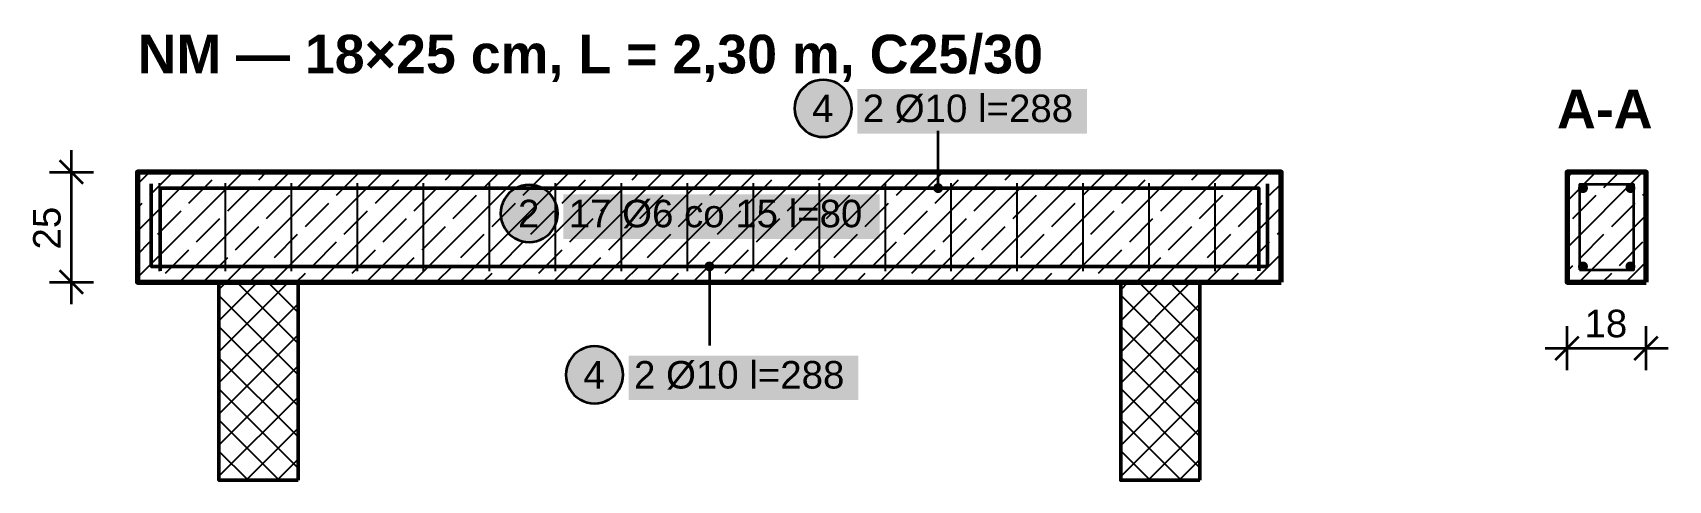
# Model space of a CAD drawing. Header units: metres. Extents: x 0.06 to 8.11, y -9.68 to -0.06.
# Drawn here: x 4.392 to 8.11, y -4.74 to -3.723 of the extents above; entities that cross this region are included whole.
import ezdxf

# ---------------------------------------------------------------- set-up
doc = ezdxf.new("R2010")
doc.units = ezdxf.units.M
for name, color, linetype, lineweight in [('A-KRESKOWANIE', 8, 'Continuous', 18), ('A-MASKA', 7, 'Continuous', 18), ('A-OPISY', 2, 'Continuous', 25), ('K-KONSTR', 7, 'Continuous', 50), ('K-WYMIARY', 1, 'Continuous', 25), ('K-ZBROJENIE', 1, 'Continuous', 100), ('K-ZBROJENIE-OPIS', 2, 'Continuous', 25)]:
    doc.layers.add(name, color=color, linetype=linetype, lineweight=lineweight)
doc.styles.add('PL_ARIAL', font='arial.ttf')
doc.styles.add('PL_ARIAL_B', font='arialbd.ttf')

msp = doc.modelspace()

# ---------------------------------------------------------------- hatches: boundary and pattern name
at = {"layer": 'A-MASKA', "true_color": 0xffffff}
for points in [[(6.2662, -3.9522), (6.7888, -3.9522), (6.7888, -3.851), (6.2662, -3.851)], [(5.5978, -4.1913), (6.3172, -4.1913), (6.3172, -4.09), (5.5978, -4.09)], [(5.7462, -4.5578), (6.2688, -4.5578), (6.2688, -4.4565), (5.7462, -4.4565)]]:
    msp.add_hatch(color=7, dxfattribs=at).paths.add_polyline_path(points)
at = {"layer": 'K-ZBROJENIE', "true_color": 0x000000}
for points in [[(7.9272, -4.076), (7.9272, -4.0771), (7.927, -4.0782), (7.9268, -4.0793), (7.9264, -4.0803), (7.9259, -4.0813), (7.9254, -4.0823), (7.9247, -4.0831), (7.924, -4.084), (7.9231, -4.0847), (7.9223, -4.0854), (7.9213, -4.0859), (7.9203, -4.0864), (7.9193, -4.0868), (7.9182, -4.087), (7.9171, -4.0872), (7.916, -4.0873), (7.9149, -4.0872), (7.9138, -4.087), (7.9127, -4.0868), (7.9117, -4.0864), (7.9107, -4.0859), (7.9097, -4.0854), (7.9089, -4.0847), (7.908, -4.084), (7.9073, -4.0831), (7.9066, -4.0823), (7.9061, -4.0813), (7.9056, -4.0803), (7.9052, -4.0793), (7.905, -4.0782), (7.9048, -4.0771), (7.9047, -4.076), (7.9048, -4.0749), (7.905, -4.0738), (7.9052, -4.0727), (7.9056, -4.0717), (7.9061, -4.0707), (7.9066, -4.0697), (7.9073, -4.0689), (7.908, -4.068), (7.9089, -4.0673), (7.9097, -4.0666), (7.9107, -4.0661), (7.9117, -4.0656), (7.9127, -4.0652), (7.9138, -4.065), (7.9149, -4.0648), (7.916, -4.0647), (7.9171, -4.0648), (7.9182, -4.065), (7.9193, -4.0652), (7.9203, -4.0656), (7.9213, -4.0661), (7.9223, -4.0666), (7.9231, -4.0673), (7.924, -4.068), (7.9247, -4.0689), (7.9254, -4.0697), (7.9259, -4.0707), (7.9264, -4.0717), (7.9268, -4.0727), (7.927, -4.0738), (7.9272, -4.0749)], [(8.0352, -4.076), (8.0352, -4.0771), (8.035, -4.0782), (8.0348, -4.0793), (8.0344, -4.0803), (8.0339, -4.0813), (8.0334, -4.0823), (8.0327, -4.0831), (8.032, -4.084), (8.0311, -4.0847), (8.0303, -4.0854), (8.0293, -4.0859), (8.0283, -4.0864), (8.0273, -4.0868), (8.0262, -4.087), (8.0251, -4.0872), (8.024, -4.0873), (8.0229, -4.0872), (8.0218, -4.087), (8.0207, -4.0868), (8.0197, -4.0864), (8.0187, -4.0859), (8.0177, -4.0854), (8.0169, -4.0847), (8.016, -4.084), (8.0153, -4.0831), (8.0146, -4.0823), (8.0141, -4.0813), (8.0136, -4.0803), (8.0132, -4.0793), (8.013, -4.0782), (8.0128, -4.0771), (8.0127, -4.076), (8.0128, -4.0749), (8.013, -4.0738), (8.0132, -4.0727), (8.0136, -4.0717), (8.0141, -4.0707), (8.0146, -4.0697), (8.0153, -4.0689), (8.016, -4.068), (8.0169, -4.0673), (8.0177, -4.0666), (8.0187, -4.0661), (8.0197, -4.0656), (8.0207, -4.0652), (8.0218, -4.065), (8.0229, -4.0648), (8.024, -4.0647), (8.0251, -4.0648), (8.0262, -4.065), (8.0273, -4.0652), (8.0283, -4.0656), (8.0293, -4.0661), (8.0303, -4.0666), (8.0311, -4.0673), (8.032, -4.068), (8.0327, -4.0689), (8.0334, -4.0697), (8.0339, -4.0707), (8.0344, -4.0717), (8.0348, -4.0727), (8.035, -4.0738), (8.0352, -4.0749)], [(7.9272, -4.254), (7.9272, -4.2551), (7.927, -4.2562), (7.9268, -4.2573), (7.9264, -4.2583), (7.9259, -4.2593), (7.9254, -4.2603), (7.9247, -4.2611), (7.924, -4.262), (7.9231, -4.2627), (7.9223, -4.2634), (7.9213, -4.2639), (7.9203, -4.2644), (7.9193, -4.2648), (7.9182, -4.265), (7.9171, -4.2652), (7.916, -4.2653), (7.9149, -4.2652), (7.9138, -4.265), (7.9127, -4.2648), (7.9117, -4.2644), (7.9107, -4.2639), (7.9097, -4.2634), (7.9089, -4.2627), (7.908, -4.262), (7.9073, -4.2611), (7.9066, -4.2603), (7.9061, -4.2593), (7.9056, -4.2583), (7.9052, -4.2573), (7.905, -4.2562), (7.9048, -4.2551), (7.9047, -4.254), (7.9048, -4.2529), (7.905, -4.2518), (7.9052, -4.2507), (7.9056, -4.2497), (7.9061, -4.2487), (7.9066, -4.2477), (7.9073, -4.2469), (7.908, -4.246), (7.9089, -4.2453), (7.9097, -4.2446), (7.9107, -4.2441), (7.9117, -4.2436), (7.9127, -4.2432), (7.9138, -4.243), (7.9149, -4.2428), (7.916, -4.2428), (7.9171, -4.2428), (7.9182, -4.243), (7.9193, -4.2432), (7.9203, -4.2436), (7.9213, -4.2441), (7.9223, -4.2446), (7.9231, -4.2453), (7.924, -4.246), (7.9247, -4.2469), (7.9254, -4.2477), (7.9259, -4.2487), (7.9264, -4.2497), (7.9268, -4.2507), (7.927, -4.2518), (7.9272, -4.2529)], [(8.0352, -4.254), (8.0352, -4.2551), (8.035, -4.2562), (8.0348, -4.2573), (8.0344, -4.2583), (8.0339, -4.2593), (8.0334, -4.2603), (8.0327, -4.2611), (8.032, -4.262), (8.0311, -4.2627), (8.0303, -4.2634), (8.0293, -4.2639), (8.0283, -4.2644), (8.0273, -4.2648), (8.0262, -4.265), (8.0251, -4.2652), (8.024, -4.2653), (8.0229, -4.2652), (8.0218, -4.265), (8.0207, -4.2648), (8.0197, -4.2644), (8.0187, -4.2639), (8.0177, -4.2634), (8.0169, -4.2627), (8.016, -4.262), (8.0153, -4.2611), (8.0146, -4.2603), (8.0141, -4.2593), (8.0136, -4.2583), (8.0132, -4.2573), (8.013, -4.2562), (8.0128, -4.2551), (8.0127, -4.254), (8.0128, -4.2529), (8.013, -4.2518), (8.0132, -4.2507), (8.0136, -4.2497), (8.0141, -4.2487), (8.0146, -4.2477), (8.0153, -4.2469), (8.016, -4.246), (8.0169, -4.2453), (8.0177, -4.2446), (8.0187, -4.2441), (8.0197, -4.2436), (8.0207, -4.2432), (8.0218, -4.243), (8.0229, -4.2428), (8.024, -4.2428), (8.0251, -4.2428), (8.0262, -4.243), (8.0273, -4.2432), (8.0283, -4.2436), (8.0293, -4.2441), (8.0303, -4.2446), (8.0311, -4.2453), (8.032, -4.246), (8.0327, -4.2469), (8.0334, -4.2477), (8.0339, -4.2487), (8.0344, -4.2497), (8.0348, -4.2507), (8.035, -4.2518), (8.0352, -4.2529)]]:
    msp.add_hatch(color=7, dxfattribs=at).paths.add_polyline_path(points)
at = {"layer": 'K-ZBROJENIE-OPIS', "true_color": 0xffffff}
for points in [[(6.2537, -3.8947), (6.2532, -3.8863), (6.2515, -3.8779), (6.2488, -3.8699), (6.245, -3.8622), (6.2403, -3.8552), (6.2347, -3.8488), (6.2283, -3.8432), (6.2212, -3.8385), (6.2136, -3.8347), (6.2056, -3.832), (6.1972, -3.8303), (6.1887, -3.8297), (6.1803, -3.8303), (6.1719, -3.832), (6.1639, -3.8347), (6.1562, -3.8385), (6.1492, -3.8432), (6.1428, -3.8488), (6.1372, -3.8552), (6.1325, -3.8622), (6.1287, -3.8699), (6.126, -3.8779), (6.1243, -3.8863), (6.1237, -3.8947), (6.1243, -3.9032), (6.126, -3.9116), (6.1287, -3.9196), (6.1325, -3.9272), (6.1372, -3.9343), (6.1428, -3.9407), (6.1492, -3.9463), (6.1562, -3.951), (6.1639, -3.9548), (6.1719, -3.9575), (6.1803, -3.9592), (6.1887, -3.9597), (6.1972, -3.9592), (6.2056, -3.9575), (6.2136, -3.9548), (6.2212, -3.951), (6.2283, -3.9463), (6.2347, -3.9407), (6.2403, -3.9343), (6.245, -3.9272), (6.2488, -3.9196), (6.2515, -3.9116), (6.2532, -3.9032)], [(5.5853, -4.1338), (5.5847, -4.1253), (5.5831, -4.1169), (5.5803, -4.1089), (5.5766, -4.1013), (5.5718, -4.0942), (5.5662, -4.0878), (5.5598, -4.0822), (5.5528, -4.0775), (5.5452, -4.0737), (5.5371, -4.071), (5.5288, -4.0693), (5.5203, -4.0687), (5.5118, -4.0693), (5.5035, -4.071), (5.4954, -4.0737), (5.4878, -4.0775), (5.4807, -4.0822), (5.4743, -4.0878), (5.4687, -4.0942), (5.464, -4.1013), (5.4602, -4.1089), (5.4575, -4.1169), (5.4558, -4.1253), (5.4553, -4.1338), (5.4558, -4.1422), (5.4575, -4.1506), (5.4602, -4.1586), (5.464, -4.1662), (5.4687, -4.1733), (5.4743, -4.1797), (5.4807, -4.1853), (5.4878, -4.19), (5.4954, -4.1938), (5.5035, -4.1965), (5.5118, -4.1982), (5.5203, -4.1988), (5.5288, -4.1982), (5.5371, -4.1965), (5.5452, -4.1938), (5.5528, -4.19), (5.5598, -4.1853), (5.5662, -4.1797), (5.5718, -4.1733), (5.5766, -4.1662), (5.5803, -4.1586), (5.5831, -4.1506), (5.5847, -4.1422)], [(5.7337, -4.5003), (5.7332, -4.4918), (5.7315, -4.4834), (5.7288, -4.4754), (5.725, -4.4678), (5.7203, -4.4607), (5.7147, -4.4543), (5.7083, -4.4487), (5.7012, -4.444), (5.6936, -4.4402), (5.6856, -4.4375), (5.6772, -4.4358), (5.6687, -4.4352), (5.6603, -4.4358), (5.6519, -4.4375), (5.6439, -4.4402), (5.6362, -4.444), (5.6292, -4.4487), (5.6228, -4.4543), (5.6172, -4.4607), (5.6125, -4.4678), (5.6087, -4.4754), (5.606, -4.4834), (5.6043, -4.4918), (5.6037, -4.5003), (5.6043, -4.5087), (5.606, -4.5171), (5.6087, -4.5251), (5.6125, -4.5328), (5.6172, -4.5398), (5.6228, -4.5462), (5.6292, -4.5518), (5.6362, -4.5565), (5.6439, -4.5603), (5.6519, -4.563), (5.6603, -4.5647), (5.6687, -4.5653), (5.6772, -4.5647), (5.6856, -4.563), (5.6936, -4.5603), (5.7012, -4.5565), (5.7083, -4.5518), (5.7147, -4.5462), (5.7203, -4.5398), (5.725, -4.5328), (5.7288, -4.5251), (5.7315, -4.5171), (5.7332, -4.5087)]]:
    msp.add_hatch(color=7, dxfattribs=at).paths.add_polyline_path(points)
at = {"layer": 'K-ZBROJENIE-OPIS', "true_color": 0x000000}
for points in [[(6.4612, -4.076), (6.4609, -4.0731), (6.4597, -4.0704), (6.458, -4.068), (6.4556, -4.0663), (6.4529, -4.0651), (6.45, -4.0647), (6.4471, -4.0651), (6.4444, -4.0663), (6.442, -4.068), (6.4403, -4.0704), (6.4391, -4.0731), (6.4387, -4.076), (6.4391, -4.0789), (6.4403, -4.0816), (6.442, -4.084), (6.4444, -4.0857), (6.4471, -4.0869), (6.45, -4.0873), (6.4529, -4.0869), (6.4556, -4.0857), (6.458, -4.084), (6.4597, -4.0816), (6.4609, -4.0789)], [(5.9413, -4.254), (5.9409, -4.2511), (5.9397, -4.2484), (5.938, -4.246), (5.9356, -4.2443), (5.9329, -4.2431), (5.93, -4.2428), (5.9271, -4.2431), (5.9244, -4.2443), (5.922, -4.246), (5.9203, -4.2484), (5.9191, -4.2511), (5.9187, -4.254), (5.9191, -4.2569), (5.9203, -4.2596), (5.922, -4.262), (5.9244, -4.2637), (5.9271, -4.2649), (5.93, -4.2653), (5.9329, -4.2649), (5.9356, -4.2637), (5.938, -4.262), (5.9397, -4.2596), (5.9409, -4.2569)]]:
    msp.add_hatch(color=7, dxfattribs=at).paths.add_polyline_path(points)

# ---------------------------------------------------------------- linework, layer by layer
at = {"layer": 'A-KRESKOWANIE', "lineweight": 25, "ltscale": 0.025}
for points in [[(4.63, -4.2795), (4.8695, -4.04)], [(4.63, -4.1735), (4.7635, -4.04)], [(4.63, -4.0674), (4.6574, -4.04)], [(4.6581, -4.0924), (4.7104, -4.04)], [(4.7256, -4.29), (4.9756, -4.04)], [(4.8317, -4.29), (5.0817, -4.04)], [(4.9056, -4.057), (4.9226, -4.04)], [(4.9377, -4.29), (5.1877, -4.04)], [(4.9939, -4.0747), (5.0286, -4.04)], [(5.0438, -4.29), (5.2938, -4.04)], [(5.0823, -4.0924), (5.1347, -4.04)], [(5.1499, -4.29), (5.3999, -4.04)], [(5.2559, -4.29), (5.5059, -4.04)], [(5.3298, -4.057), (5.3468, -4.04)], [(5.362, -4.29), (5.612, -4.04)], [(5.4182, -4.0747), (5.4529, -4.04)], [(5.4681, -4.29), (5.7181, -4.04)], [(5.5066, -4.0924), (5.559, -4.04)], [(5.5741, -4.29), (5.8241, -4.04)], [(5.6802, -4.29), (5.9302, -4.04)], [(5.7541, -4.057), (5.7711, -4.04)], [(5.7863, -4.29), (6.0363, -4.04)], [(5.8425, -4.0747), (5.8772, -4.04)], [(5.8923, -4.29), (6.1423, -4.04)], [(5.9309, -4.0924), (5.9832, -4.04)], [(5.9984, -4.29), (6.2484, -4.04)], [(6.1045, -4.29), (6.3545, -4.04)], [(6.1783, -4.057), (6.1954, -4.04)], [(6.2105, -4.29), (6.4605, -4.04)], [(6.2667, -4.0747), (6.3014, -4.04)], [(6.3166, -4.29), (6.5666, -4.04)], [(6.3551, -4.0924), (6.4075, -4.04)], [(6.4227, -4.29), (6.6727, -4.04)], [(6.5287, -4.29), (6.7787, -4.04)], [(6.6026, -4.057), (6.6196, -4.04)], [(6.6348, -4.29), (6.8848, -4.04)], [(6.691, -4.0747), (6.7257, -4.04)], [(6.7409, -4.29), (6.9909, -4.04)], [(6.7794, -4.0924), (6.8318, -4.04)], [(6.8469, -4.29), (7.0969, -4.04)], [(6.953, -4.29), (7.203, -4.04)], [(7.0269, -4.057), (7.0439, -4.04)], [(7.1153, -4.0747), (7.15, -4.04)], [(7.88, -4.2115), (8.0515, -4.04)], [(7.88, -4.1055), (7.9455, -4.04)], [(7.88, -4.0524), (7.8924, -4.04)], [(7.9638, -4.0747), (7.9985, -4.04)], [(4.7465, -4.1101), (4.7995, -4.057)], [(4.8348, -4.1277), (4.8879, -4.0747)], [(5.1707, -4.1101), (5.2238, -4.057)], [(5.2591, -4.1277), (5.3121, -4.0747)], [(5.595, -4.1101), (5.648, -4.057)], [(5.6834, -4.1277), (5.7364, -4.0747)], [(6.0192, -4.1101), (6.0723, -4.057)], [(6.1076, -4.1277), (6.1607, -4.0747)], [(6.4435, -4.1101), (6.4965, -4.057)], [(6.5319, -4.1277), (6.5849, -4.0747)], [(6.8678, -4.1101), (6.9208, -4.057)], [(6.9562, -4.1277), (7.0092, -4.0747)], [(7.2037, -4.0924), (7.23, -4.066)], [(8.0522, -4.0924), (8.06, -4.0846)], [(4.63, -4.1204), (4.6404, -4.1101)], [(4.9232, -4.1454), (4.9763, -4.0924)], [(5.0116, -4.1631), (5.0647, -4.1101)], [(5.3475, -4.1454), (5.4005, -4.0924)], [(5.4359, -4.1631), (5.4889, -4.1101)], [(5.7718, -4.1454), (5.8248, -4.0924)], [(5.8601, -4.1631), (5.9132, -4.1101)], [(6.196, -4.1454), (6.2491, -4.0924)], [(6.2844, -4.1631), (6.3374, -4.1101)], [(6.6203, -4.1454), (6.6733, -4.0924)], [(6.7087, -4.1631), (6.7617, -4.1101)], [(7.0446, -4.1454), (7.0976, -4.0924)], [(7.0591, -4.29), (7.23, -4.1191)], [(7.1329, -4.1631), (7.186, -4.1101)], [(7.8931, -4.1454), (7.9461, -4.0924)], [(7.9815, -4.1631), (8.0345, -4.1101)], [(4.6757, -4.1808), (4.7288, -4.1277)], [(4.7641, -4.1984), (4.8172, -4.1454)], [(4.8525, -4.2161), (4.9056, -4.1631)], [(5.1, -4.1808), (5.153, -4.1277)], [(5.1884, -4.1984), (5.2414, -4.1454)], [(5.2768, -4.2161), (5.3298, -4.1631)], [(5.5243, -4.1808), (5.5773, -4.1277)], [(5.6127, -4.1984), (5.6657, -4.1454)], [(5.701, -4.2161), (5.7541, -4.1631)], [(5.9485, -4.1808), (6.0016, -4.1277)], [(6.0369, -4.1984), (6.09, -4.1454)], [(6.1253, -4.2161), (6.1783, -4.1631)], [(6.3728, -4.1808), (6.4258, -4.1277)], [(6.4612, -4.1984), (6.5142, -4.1454)], [(6.5496, -4.2161), (6.6026, -4.1631)], [(6.7971, -4.1808), (6.8501, -4.1277)], [(6.8855, -4.1984), (6.9385, -4.1454)], [(6.9738, -4.2161), (7.0269, -4.1631)], [(7.9076, -4.29), (8.06, -4.1376)], [(4.63, -4.2265), (4.6581, -4.1984)], [(4.9409, -4.2338), (4.9939, -4.1808)], [(5.0293, -4.2515), (5.0823, -4.1984)], [(5.3652, -4.2338), (5.4182, -4.1808)], [(5.4536, -4.2515), (5.5066, -4.1984)], [(5.7894, -4.2338), (5.8425, -4.1808)], [(5.8778, -4.2515), (5.9309, -4.1984)], [(6.2137, -4.2338), (6.2667, -4.1808)], [(6.3021, -4.2515), (6.3551, -4.1984)], [(6.638, -4.2338), (6.691, -4.1808)], [(6.7264, -4.2515), (6.7794, -4.1984)], [(7.0622, -4.2338), (7.1153, -4.1808)], [(7.1506, -4.2515), (7.2037, -4.1984)], [(7.2213, -4.1808), (7.23, -4.1721)], [(7.9108, -4.2338), (7.9638, -4.1808)], [(7.9991, -4.2515), (8.0522, -4.1984)], [(4.6934, -4.2692), (4.7465, -4.2161)], [(4.7818, -4.2868), (4.8348, -4.2338)], [(5.1177, -4.2692), (5.1707, -4.2161)], [(5.2061, -4.2868), (5.2591, -4.2338)], [(5.5419, -4.2692), (5.595, -4.2161)], [(5.6303, -4.2868), (5.6834, -4.2338)], [(5.9662, -4.2692), (6.0192, -4.2161)], [(6.0546, -4.2868), (6.1076, -4.2338)], [(6.3905, -4.2692), (6.4435, -4.2161)], [(6.4789, -4.2868), (6.5319, -4.2338)], [(6.8147, -4.2692), (6.8678, -4.2161)], [(6.9031, -4.2868), (6.9562, -4.2338)], [(7.1651, -4.29), (7.23, -4.2251)], [(4.8847, -4.29), (4.9232, -4.2515)], [(4.9908, -4.29), (5.0116, -4.2692)], [(5.309, -4.29), (5.3475, -4.2515)], [(5.415, -4.29), (5.4359, -4.2692)], [(5.7332, -4.29), (5.7718, -4.2515)], [(5.8393, -4.29), (5.8601, -4.2692)], [(6.1575, -4.29), (6.196, -4.2515)], [(6.2636, -4.29), (6.2844, -4.2692)], [(6.5818, -4.29), (6.6203, -4.2515)], [(6.6878, -4.29), (6.7087, -4.2692)], [(7.006, -4.29), (7.0446, -4.2515)], [(7.1121, -4.29), (7.1329, -4.2692)], [(7.88, -4.2646), (7.8931, -4.2515)], [(7.9606, -4.29), (7.9815, -4.2692)], [(8.0137, -4.29), (8.06, -4.2437)], [(4.6726, -4.29), (4.6757, -4.2868)], [(4.815, -4.4481), (4.9731, -4.29)], [(4.815, -4.3774), (4.9024, -4.29)], [(4.815, -4.3067), (4.8317, -4.29)], [(4.995, -4.4293), (4.8557, -4.29)], [(4.995, -4.3586), (4.9264, -4.29)], [(5.0968, -4.29), (5.1, -4.2868)], [(5.5211, -4.29), (5.5243, -4.2868)], [(5.9454, -4.29), (5.9485, -4.2868)], [(6.3696, -4.29), (6.3728, -4.2868)], [(6.7939, -4.29), (6.7971, -4.2868)], [(6.865, -4.4487), (7.0237, -4.29)], [(6.865, -4.378), (6.953, -4.29)], [(6.865, -4.3073), (6.8823, -4.29)], [(7.045, -4.4287), (6.9063, -4.29)], [(7.045, -4.358), (6.977, -4.29)], [(7.2182, -4.29), (7.2213, -4.2868)], [(4.995, -4.5), (4.815, -4.32)], [(4.815, -4.5188), (4.995, -4.3388)], [(7.045, -4.4994), (6.865, -4.3194)], [(6.865, -4.5194), (7.045, -4.3394)], [(4.995, -4.5707), (4.815, -4.3907)], [(4.815, -4.5895), (4.995, -4.4095)], [(7.045, -4.5701), (6.865, -4.3901)], [(6.865, -4.5901), (7.045, -4.4101)], [(4.995, -4.6414), (4.815, -4.4614)], [(7.045, -4.6408), (6.865, -4.4608)], [(4.815, -4.6602), (4.995, -4.4802)], [(6.865, -4.6608), (7.045, -4.4808)], [(4.995, -4.7122), (4.815, -4.5322)], [(7.045, -4.7115), (6.865, -4.5315)], [(4.815, -4.7309), (4.995, -4.5509)], [(6.865, -4.7316), (7.045, -4.5516)], [(4.9521, -4.74), (4.815, -4.6029)], [(7.0027, -4.74), (6.865, -4.6023)], [(4.8767, -4.74), (4.995, -4.6217)], [(6.9273, -4.74), (7.045, -4.6223)], [(4.8814, -4.74), (4.815, -4.6736)], [(6.932, -4.74), (6.865, -4.673)], [(4.9474, -4.74), (4.995, -4.6924)], [(6.998, -4.74), (7.045, -4.693)]]:
    msp.add_lwpolyline(points, dxfattribs=at)
at = {"layer": 'K-KONSTR', "lineweight": 70, "ltscale": 0.025}
for points in [[(7.23, -4.29), (7.23, -4.04), (4.63, -4.04), (4.63, -4.29)], [(8.06, -4.29), (8.06, -4.04), (7.88, -4.04), (7.88, -4.29)]]:
    msp.add_lwpolyline(points, close=True, dxfattribs=at)
at = {"layer": 'K-KONSTR', "lineweight": 50, "ltscale": 0.025}
for points in [[(4.995, -4.74), (4.995, -4.29), (4.815, -4.29), (4.815, -4.74)], [(7.045, -4.74), (7.045, -4.29), (6.865, -4.29), (6.865, -4.74)]]:
    msp.add_lwpolyline(points, close=True, dxfattribs=at)
at = {"layer": 'K-WYMIARY', "lineweight": 35, "ltscale": 0.025}
for points in [[(4.5065, -4.0665), (4.4535, -4.0135)], [(4.48, -4.34), (4.48, -3.99)], [(4.43, -4.04), (4.53, -4.04)], [(4.5065, -4.3165), (4.4535, -4.2635)], [(4.43, -4.29), (4.53, -4.29)], [(7.8535, -4.4665), (7.9065, -4.4135)], [(7.88, -4.49), (7.88, -4.39)], [(8.0335, -4.4665), (8.0865, -4.4135)], [(8.06, -4.49), (8.06, -4.39)], [(7.83, -4.44), (8.11, -4.44)]]:
    msp.add_lwpolyline(points, dxfattribs=at)
at = {"layer": 'K-ZBROJENIE', "lineweight": 50, "ltscale": 0.025}
for points in [[(4.661, -4.066), (4.661, -4.254), (7.199, -4.254), (7.199, -4.066)], [(4.681, -4.264), (4.681, -4.076), (7.179, -4.076), (7.179, -4.264)]]:
    msp.add_lwpolyline(points, dxfattribs=at)
at = {"layer": 'K-ZBROJENIE', "lineweight": 25, "ltscale": 0.025}
for points in [[(4.68, -4.265), (4.68, -4.065)], [(4.83, -4.265), (4.83, -4.065)], [(4.98, -4.265), (4.98, -4.065)], [(5.13, -4.265), (5.13, -4.065)], [(5.28, -4.265), (5.28, -4.065)], [(5.43, -4.265), (5.43, -4.065)], [(5.58, -4.265), (5.58, -4.065)], [(5.73, -4.265), (5.73, -4.065)], [(5.88, -4.265), (5.88, -4.065)], [(6.03, -4.265), (6.03, -4.065)], [(6.18, -4.265), (6.18, -4.065)], [(6.33, -4.265), (6.33, -4.065)], [(6.48, -4.265), (6.48, -4.065)], [(6.63, -4.265), (6.63, -4.065)], [(6.78, -4.265), (6.78, -4.065)], [(6.93, -4.265), (6.93, -4.065)], [(7.08, -4.265), (7.08, -4.065)]]:
    msp.add_lwpolyline(points, dxfattribs=at)
at = {"layer": 'K-ZBROJENIE', "lineweight": 35, "ltscale": 0.025}
msp.add_lwpolyline([(7.908, -4.262), (8.032, -4.262), (8.032, -4.068), (7.908, -4.068)], close=True, dxfattribs=at)
at = {"layer": 'K-ZBROJENIE-OPIS', "lineweight": 35, "ltscale": 0.025}
for points in [[(6.2537, -3.8947), (6.2532, -3.8863), (6.2515, -3.8779), (6.2488, -3.8699), (6.245, -3.8622), (6.2403, -3.8552), (6.2347, -3.8488), (6.2283, -3.8432), (6.2212, -3.8385), (6.2136, -3.8347), (6.2056, -3.832), (6.1972, -3.8303), (6.1887, -3.8297), (6.1803, -3.8303), (6.1719, -3.832), (6.1639, -3.8347), (6.1562, -3.8385), (6.1492, -3.8432), (6.1428, -3.8488), (6.1372, -3.8552), (6.1325, -3.8622), (6.1287, -3.8699), (6.126, -3.8779), (6.1243, -3.8863), (6.1237, -3.8947), (6.1243, -3.9032), (6.126, -3.9116), (6.1287, -3.9196), (6.1325, -3.9272), (6.1372, -3.9343), (6.1428, -3.9407), (6.1492, -3.9463), (6.1562, -3.951), (6.1639, -3.9548), (6.1719, -3.9575), (6.1803, -3.9592), (6.1887, -3.9597), (6.1972, -3.9592), (6.2056, -3.9575), (6.2136, -3.9548), (6.2212, -3.951), (6.2283, -3.9463), (6.2347, -3.9407), (6.2403, -3.9343), (6.245, -3.9272), (6.2488, -3.9196), (6.2515, -3.9116), (6.2532, -3.9032)], [(5.5853, -4.1338), (5.5847, -4.1253), (5.5831, -4.1169), (5.5803, -4.1089), (5.5766, -4.1013), (5.5718, -4.0942), (5.5662, -4.0878), (5.5598, -4.0822), (5.5528, -4.0775), (5.5452, -4.0737), (5.5371, -4.071), (5.5288, -4.0693), (5.5203, -4.0687), (5.5118, -4.0693), (5.5035, -4.071), (5.4954, -4.0737), (5.4878, -4.0775), (5.4807, -4.0822), (5.4743, -4.0878), (5.4687, -4.0942), (5.464, -4.1013), (5.4602, -4.1089), (5.4575, -4.1169), (5.4558, -4.1253), (5.4553, -4.1338), (5.4558, -4.1422), (5.4575, -4.1506), (5.4602, -4.1586), (5.464, -4.1662), (5.4687, -4.1733), (5.4743, -4.1797), (5.4807, -4.1853), (5.4878, -4.19), (5.4954, -4.1938), (5.5035, -4.1965), (5.5118, -4.1982), (5.5203, -4.1988), (5.5288, -4.1982), (5.5371, -4.1965), (5.5452, -4.1938), (5.5528, -4.19), (5.5598, -4.1853), (5.5662, -4.1797), (5.5718, -4.1733), (5.5766, -4.1662), (5.5803, -4.1586), (5.5831, -4.1506), (5.5847, -4.1422)], [(5.7337, -4.5003), (5.7332, -4.4918), (5.7315, -4.4834), (5.7288, -4.4754), (5.725, -4.4678), (5.7203, -4.4607), (5.7147, -4.4543), (5.7083, -4.4487), (5.7012, -4.444), (5.6936, -4.4402), (5.6856, -4.4375), (5.6772, -4.4358), (5.6687, -4.4352), (5.6603, -4.4358), (5.6519, -4.4375), (5.6439, -4.4402), (5.6362, -4.444), (5.6292, -4.4487), (5.6228, -4.4543), (5.6172, -4.4607), (5.6125, -4.4678), (5.6087, -4.4754), (5.606, -4.4834), (5.6043, -4.4918), (5.6037, -4.5003), (5.6043, -4.5087), (5.606, -4.5171), (5.6087, -4.5251), (5.6125, -4.5328), (5.6172, -4.5398), (5.6228, -4.5462), (5.6292, -4.5518), (5.6362, -4.5565), (5.6439, -4.5603), (5.6519, -4.563), (5.6603, -4.5647), (5.6687, -4.5653), (5.6772, -4.5647), (5.6856, -4.563), (5.6936, -4.5603), (5.7012, -4.5565), (5.7083, -4.5518), (5.7147, -4.5462), (5.7203, -4.5398), (5.725, -4.5328), (5.7288, -4.5251), (5.7315, -4.5171), (5.7332, -4.5087)]]:
    msp.add_lwpolyline(points, close=True, dxfattribs=at)
for points in [[(6.45, -4.076), (6.45, -3.946)], [(5.93, -4.254), (5.93, -4.434)]]:
    msp.add_lwpolyline(points, dxfattribs=at)

# ---------------------------------------------------------------- texts
at = {"layer": 'A-OPISY', "style": 'PL_ARIAL_B'}
for s, p in [('NM — 18×25 cm, L = 2,30 m, C25/30', (4.63, -3.815)), ('A-A', (7.857, -3.94))]:
    msp.add_text(s, height=0.0875, dxfattribs=at).set_placement(p)
at = {"layer": 'K-WYMIARY', "style": 'PL_ARIAL'}
msp.add_text('25', height=0.0625, rotation=90, dxfattribs=at).set_placement((4.455, -4.2155))
msp.add_text('18', height=0.0625, dxfattribs=at).set_placement((7.9195, -4.415))
at = {"layer": 'K-ZBROJENIE-OPIS', "style": 'PL_ARIAL'}
for s, p in [('4', (6.1635, -3.926)), ('2 Ø10 l=288', (6.2787, -3.926)), ('2', (5.495, -4.165)), ('17 Ø6 co 15 l=80', (5.6103, -4.165)), ('4', (5.6435, -4.5315)), ('2 Ø10 l=288', (5.7587, -4.5315))]:
    msp.add_text(s, height=0.0625, dxfattribs=at).set_placement(p)

doc.saveas('drawing.dxf')
